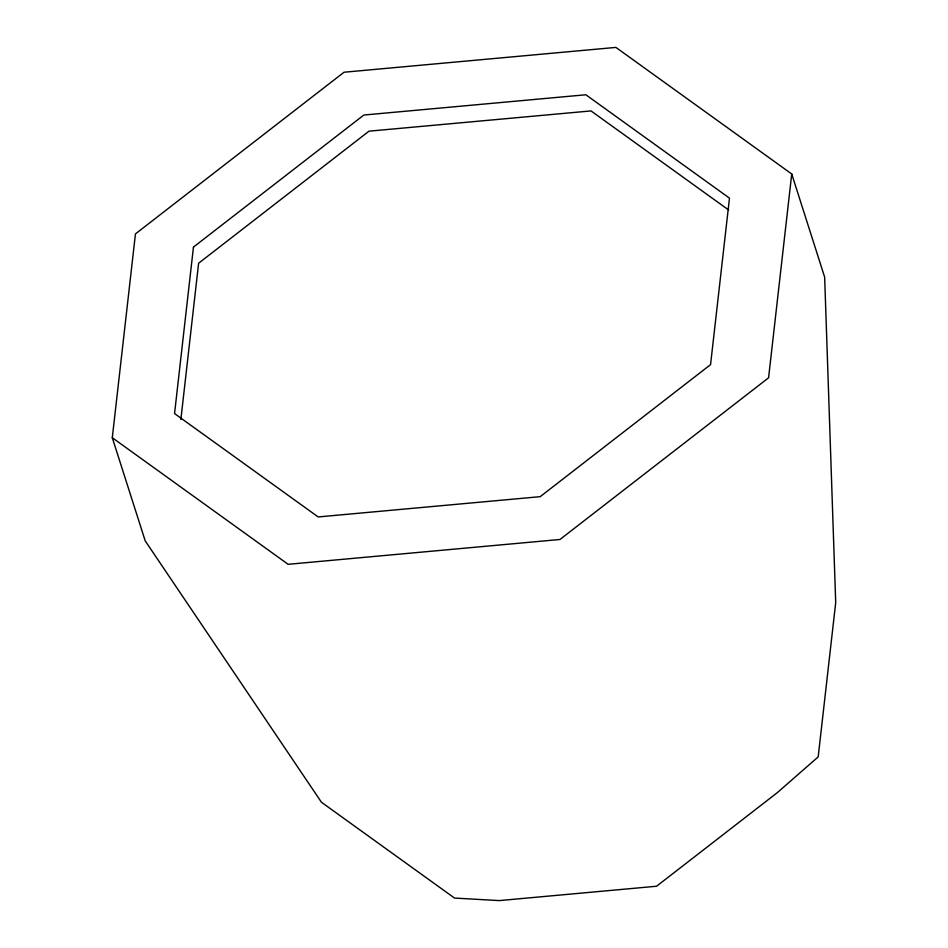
<?xml version="1.0" encoding="UTF-8"?>
<svg xmlns="http://www.w3.org/2000/svg" width="948" height="948" viewBox="0 0 948 948"><rect width="100%" height="100%" fill="white"/><g stroke="black" fill="none" stroke-linecap="round" stroke-linejoin="round"><path stroke-width="1.42" d="M112.291 437.727L135.446 233.895L344.041 72.226L615.892 47.4L791.734 173.982L824.653 277.136L835.709 602.62L818.183 756.895L777.313 792.647L656.573 886.238L499.217 900.6L454.53 898.064L321.443 802.245L145.21 540.881L112.291 437.727L288.133 564.309L559.972 539.483L768.579 377.814L791.734 173.982M180.867 419.478L198.618 263.224L368.985 131.18L591.007 110.916L728.645 209.982M193.463 247.084L174.551 413.565L318.173 516.944L540.194 496.669L710.562 364.625L729.474 198.144L585.852 94.764L363.831 115.04L193.463 247.084"/></g></svg>
